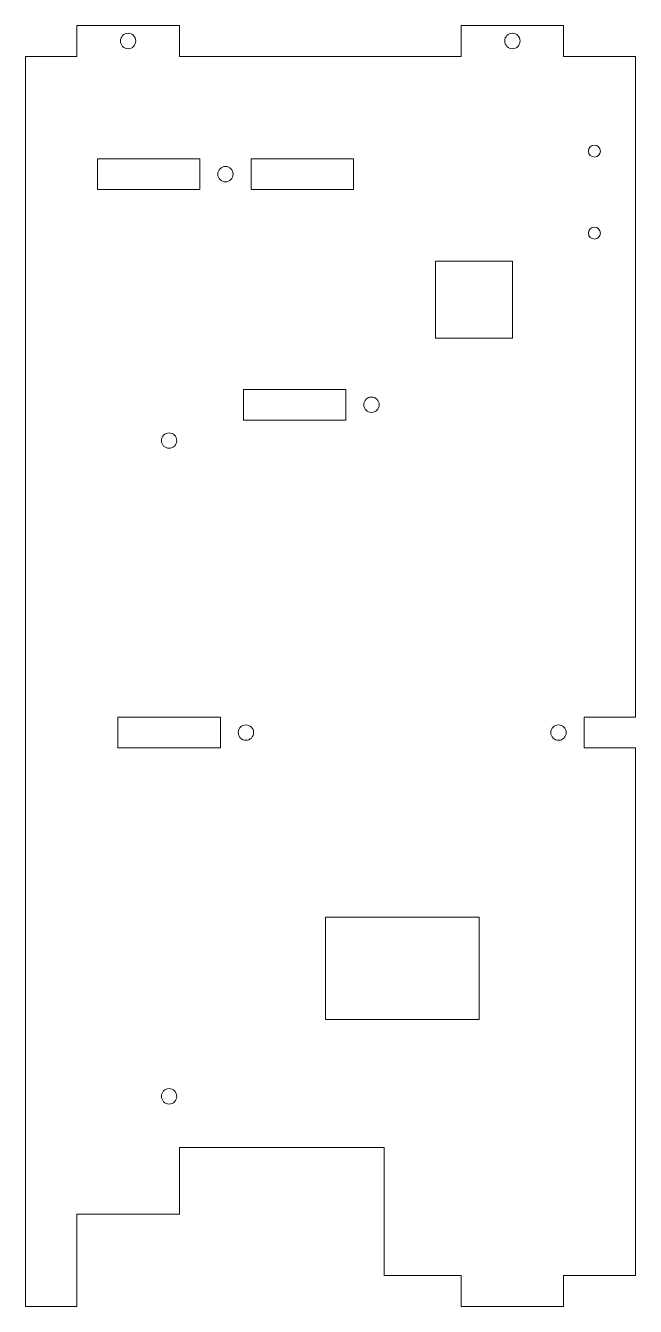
# Model space of a CAD drawing. Header units: millimetres. Extents: x -119 to 0, y -125 to 125.
import ezdxf

# ---------------------------------------------------------------- set-up
doc = ezdxf.new("R2010")
doc.units = ezdxf.units.MM

msp = doc.modelspace()

# ---------------------------------------------------------------- linework, layer by layer
at = {"color": 7, "linetype": 'Continuous', "lineweight": 15}
for p, q in [((-109, 125), (-89, 125)), ((-109, 119), (-109, 125)), ((-89, 125), (-89, 119)), ((-34, 125), (-14, 125)), ((-34, 119), (-34, 125)), ((-14, 125), (-14, 119)), ((-119, -125), (-119, 119)), ((-119, 119), (-109, 119)), ((-89, 119), (-34, 119)), ((-14, 119), (0, 119)), ((0, 119), (0, -10)), ((-105, 99), (-85, 99)), ((-105, 93), (-105, 99)), ((-85, 99), (-85, 93)), ((-75, 99), (-55, 99)), ((-75, 93), (-75, 99)), ((-55, 99), (-55, 93)), ((-85, 93), (-105, 93)), ((-55, 93), (-75, 93)), ((-39, 79), (-24, 79)), ((-39, 64), (-39, 79)), ((-24, 79), (-24, 64)), ((-24, 64), (-39, 64)), ((-76.5, 54), (-56.5, 54)), ((-76.5, 48), (-76.5, 54)), ((-56.5, 54), (-56.5, 48)), ((-56.5, 48), (-76.5, 48)), ((-101, -10), (-81, -10)), ((-101, -16), (-101, -10)), ((-81, -10), (-81, -16)), ((-10, -10), (0, -10)), ((-10, -16), (-10, -10)), ((-81, -16), (-101, -16)), ((0, -16), (-10, -16)), ((0, -16), (0, -119)), ((-60.5, -49), (-30.5, -49)), ((-60.5, -69), (-60.5, -49)), ((-30.5, -49), (-30.5, -69)), ((-30.5, -69), (-60.5, -69)), ((-89, -94), (-49, -94)), ((-89, -107), (-89, -94)), ((-49, -94), (-49, -119)), ((-109, -107), (-89, -107)), ((-109, -107), (-109, -125)), ((-34, -119), (-49, -119)), ((-34, -125), (-34, -119)), ((-14, -119), (-14, -125)), ((0, -119), (-14, -119)), ((-109, -125), (-119, -125)), ((-14, -125), (-34, -125))]:
    msp.add_line(p, q, dxfattribs=at)
for centre, radius in [((-99, 122), 1.5), ((-24, 122), 1.5), ((-8, 100.5), 1.17), ((-80, 96), 1.5), ((-8, 84.5), 1.17), ((-51.5, 51), 1.5), ((-91, 44), 1.5), ((-76, -13), 1.5), ((-15, -13), 1.5), ((-91, -84), 1.5)]:
    msp.add_circle(centre, radius, dxfattribs=at)

doc.saveas('drawing.dxf')
